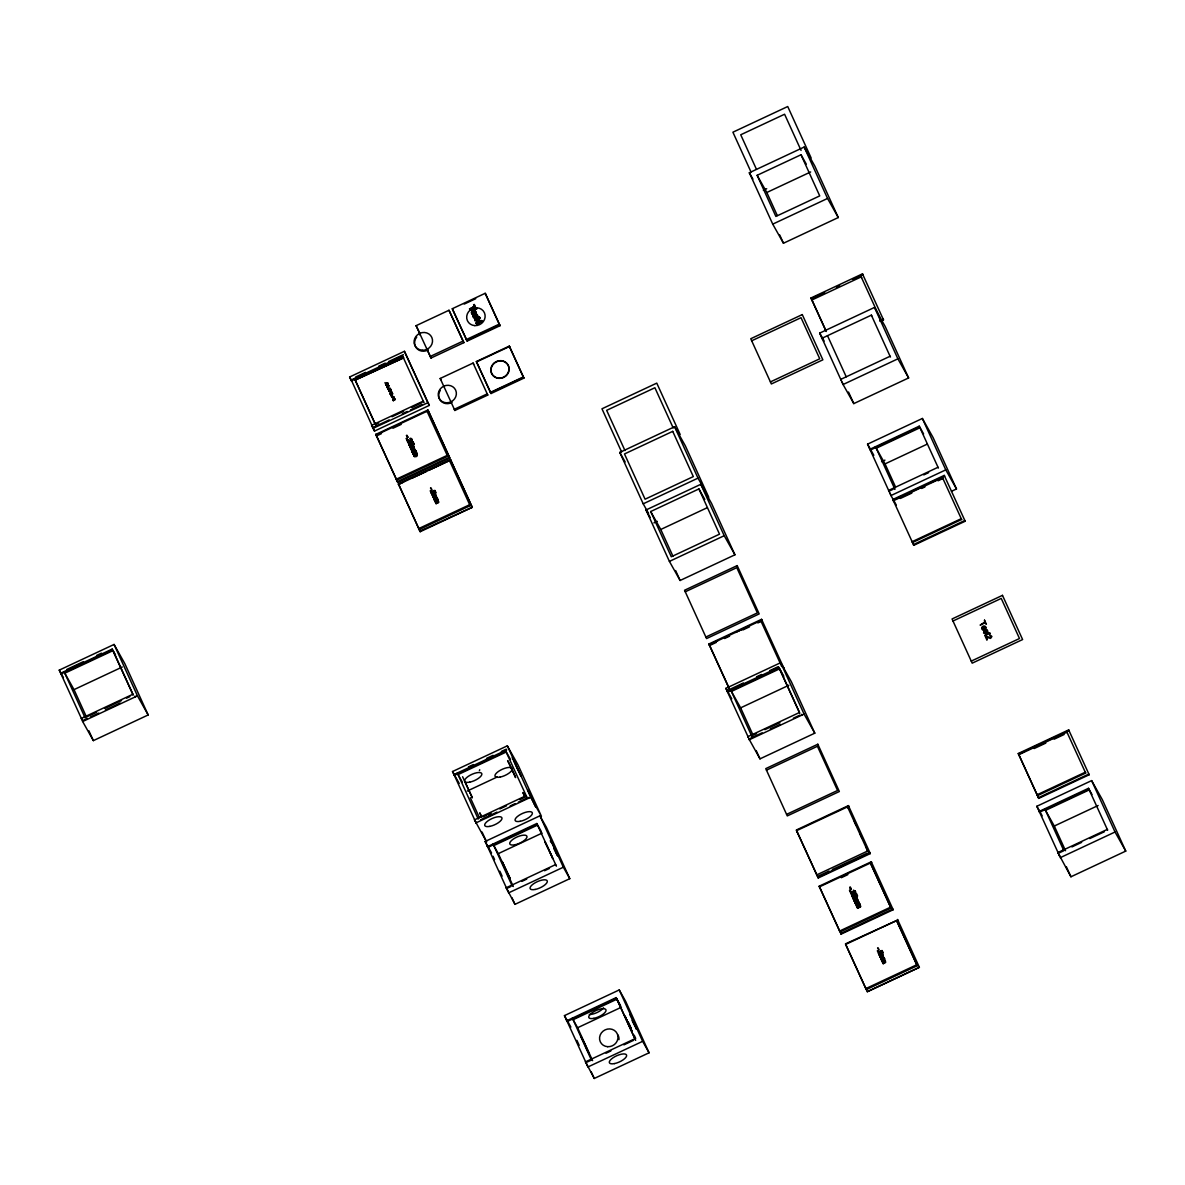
<?xml version="1.0" encoding="UTF-8"?>
<svg xmlns="http://www.w3.org/2000/svg" width="1185" height="1185" viewBox="0 0 1185 1185"><rect width="100%" height="100%" fill="white"/><g stroke="black" fill="none" stroke-linecap="round" stroke-linejoin="round"><path stroke-width="1.5" d="M984.898 635.53L985.861 636.108M854.978 891.446C855.052 892.868 849.541 892.838 855.096 892.379C856.651 889.491 854.696 895.949 851.971 892.749M474.607 319.609L475.215 321.076M885.032 960.739C885.328 960.028 886.499 960.931 882.277 961.672M880.248 957.228C883.58 955.214 883.684 955.228 883.136 957.85M435.236 495.567L435.073 496.796L436.243 497.063M435.473 495.923L436.036 496.678M437.28 499.996L434.954 501.196L435.384 502.055L438.272 501.522M882.366 955.554L880.025 956.754L880.455 957.613L883.358 957.08M884.336 960.072L882.055 961.213L882.484 962.057L885.388 961.524M416.527 453.707C415.313 449.633 420.245 457.943 414.306 456.551L413.846 455.647L416.335 454.447M859.51 904.688L859.643 903.607L860.665 906.703L857.451 907.962L859.969 907.251M416.542 454.833L417.179 453.87L416.083 452.863M414.217 448.715L410.928 449.248L413.935 448.285L413.965 446.745L414.439 449.011M435.636 495.952C436.006 494.323 438.45 499.67 434.095 499.24L433.666 498.381L435.784 497.389M435.902 496.367L436.465 497.493L433.888 498.855M437.665 500.396L438.065 501.136M437.087 501.24C438.006 498.974 440.331 503.566 435.917 503.299M857.807 900.807L857.407 898.897L858.355 901.637L855.363 903.281L854.903 902.363L857.392 901.163M857.599 901.548L855.111 902.748L858.118 901.296L857.14 899.578M883.018 956.369L883.817 957.85L881.21 959.243L880.781 958.398L882.899 957.391M474.785 319.254L479.333 317.032L480.236 317.847L478.844 318.498L480.236 317.847M474.992 319.639L479.333 317.032M985.09 635.027L988.438 632.805L990.334 633.234L985.964 635.293M387.865 386.043L388.517 388.043M414.054 448.226L414.957 449.9L411.995 451.485L411.536 450.581L414.024 449.382M437.932 500.811L438.761 502.247L436.124 503.684L435.695 502.84L437.813 501.833M857.229 900.022L854.296 901.03M860.117 905.873C856.607 904.214 862.502 905.384 859.762 906.88M411.343 442.716L412.898 442.746L411.343 442.716A1.718 1.6 -29.3 0 1 411.639 445.027A1.718 1.6 -29.3 0 1 409.121 445.145A1.718 1.6 -29.3 0 1 409.432 442.731L409.61 445.116L411.432 445.027L411.639 443.842L409.417 444.775L409.743 443.279M432.095 491.968C429.77 493.878 435.473 494.56 433.517 492.056M387.302 386.34L387.465 388.043M432.318 492.353L431.829 491.494L432.495 493.552L433.636 492.293M473.719 316.662C474.133 313.433 473.541 318.869 475.067 316.854A6.473 6.043 -29.3 0 0 474.992 316.217A12.946 12.072 -29.3 0 1 474.904 315.551L476.607 314.144A1.881 1.763 -29.3 0 1 476.948 317.047M414.158 449.811L411.758 450.952L414.75 449.515L413.832 447.841M853.111 895.06C851.156 895.845 854.37 898.704 855.111 896.215C855.229 895.342 852.104 898.408 852.815 894.527A1.718 1.6 -29.3 0 0 852.489 896.926A1.718 1.6 -29.3 0 0 854.992 896.823A1.718 1.6 -29.3 0 0 854.755 894.423L856.266 894.527L854.696 894.497M859.688 906.229L857.214 907.429L857.659 908.332M859.91 906.614L857.214 907.429M880.648 951.422A1.511 1.407 -29.3 0 1 880.855 953.525A1.511 1.407 -29.3 0 1 878.648 953.629A1.511 1.407 -29.3 0 1 878.929 951.496L879.107 953.644L880.707 953.569L880.855 952.473L878.885 953.273L879.211 951.985A1.511 1.407 -29.3 0 0 878.87 953.999A1.511 1.407 -29.3 0 0 881.077 953.91A1.511 1.407 -29.3 0 0 880.855 951.807C881.625 949.703 884.454 955.999 882.099 950.577L879.981 951.659M476.488 316.395L477.051 315.788L477.081 317.343A1.881 1.763 -29.3 0 0 476.77 314.618L475.496 314.677L475.111 315.936A12.946 12.072 -29.3 0 0 475.215 316.602A6.473 6.043 -29.3 0 1 475.289 317.165L474.089 317.343M388.265 387.688L388.339 386.636L387.273 387.673M411.462 441.072C413.965 438.761 407.033 441.353 410.454 441.027C414.439 438.494 411.091 443.397 408.499 440.924M473.526 313.981L472.193 313.151L472.889 311.24L472 312.884L474.37 315.788M884.84 961.894C886.336 963.153 886.38 960.324 883.018 963.316M885.047 962.279L883.018 963.227M474.4 313.107C476.251 311.818 474.948 311.077 473.452 311.018M856.237 899.474L856.799 898.704L854.044 900.496L854.503 901.415L857.57 900.496M394.635 399.671L394.99 398.96L394.812 400.071M412.958 447.634C415.787 446.478 407.61 450.537 413.135 448.048M858.844 904.866L859.125 903.799L856.607 906.095M475.6 319.535L478.103 318.365L475.881 319.891M434.88 495.834L432.925 496.752L433.354 497.596L435.176 496.752M437.132 500.662L435.162 501.581L436.939 500.84M392.028 395.968C393.687 393.701 390.946 396.901 391.243 394.546M416.602 455.47L415.965 454.655M880.988 958.872L883.077 957.88L880.988 958.783M389.406 391.317L390.665 391.509M389.613 391.702L390.872 391.406M392.22 397.508C393.82 395.834 393.924 399.108 393.168 397.064M416.75 454.077L413.447 454.684L412.987 453.766L415.742 452.018L413.239 454.314M435.058 496.234L433.132 497.122L434.91 496.382M856.444 899.845L854.267 900.881M883.98 960.309L885.165 961.139M416.172 455.025L414.083 456.166M416.113 325.668L448.996 310.263L463.898 342.628L431.014 358.033L416.113 325.668L419.934 333.681M499.64 324.912L466.757 340.317L452.285 308.722L485.183 293.302L486.028 294.843M464.224 304.086L475.733 298.694M749.335 172.743L804.156 147.059L814.865 166.152L838.269 217.551L783.463 243.236L772.738 224.143L749.335 172.743L752.919 179.098M473.57 304.708C478.74 305.552 461.75 312.884 474.341 306.397M474.874 307.463L469.823 309.344L474.874 307.463L476.281 308.855L474.222 304.397M801.016 154.761L819.724 195.895L775.879 216.425L757.156 175.306L801.016 154.761L806.274 164.137M474.652 307.078L476.281 308.855M351.456 380.844L351.027 380.074L402.544 355.944L402.974 356.7L351.456 380.844L349.619 376.993L404.426 351.308L429.325 405.389L374.519 431.073L372.742 427.622L389.184 419.92M476.37 320.231L481.599 320.617L482.058 321.52L478.503 323.179L481.836 321.135L476.37 320.231L477.599 322.838L476.074 323.075L477.599 322.838M355.678 376.993L365.543 372.371M378.696 366.209L385.273 363.128M388.561 361.573L403.359 354.641M479.14 319.135L478.636 318.113M477.999 322.172C483.717 318.795 477.422 325.09 477.274 320.557L480.473 321.017M355.174 380.059L403.611 357.855L355.174 380.059L375.764 425.296M477.673 323.09C474.741 325.268 478.547 321.964 478.207 324.172L478.503 323.179M478.814 323.875L478.207 324.172M763.377 190.281L766.695 188.726M757.156 175.306L766.813 192.488L810.658 171.958M430.155 356.507L463.039 341.102L463.898 342.628M500.07 325.682L499.211 324.157L466.327 339.562L467.186 341.087L500.07 325.682L485.598 294.073M387.762 384.562L386.221 385.273L385.614 384.029L387.732 383.036L388.043 384.429M385.717 384.281L387.732 383.036M385.821 384.414L387.939 383.422L388.339 384.281M385.895 384.651L388.058 383.659M385.999 384.903L387.643 384.31M386.814 386.443L389.035 385.821L386.917 386.814M389.035 385.821L388.162 385.94M388.073 389.45L389.258 389.376L387.954 389.184C390.443 386.325 392.635 391.776 389.035 391.465L390.576 390.754M389.287 388.873C390.383 387.821 389.376 391.168 389.509 389.258M388.162 389.569L390.295 388.576M389.717 389.821L389.035 388.991M391.154 390.472L390.443 389.658L391.139 390.991M388.813 391.08L390.354 390.369M388.917 391.228L390.458 390.502M389.554 391.539L391.406 391.154M390.991 391.657L390.68 390.991M392.442 393.968L391.509 392.013L392.694 393.85M389.939 393.538L392.146 393.316L390.265 394.19M390.058 393.805L391.924 392.931M390.146 393.924L392.028 393.05M392.368 397.73L394.012 396.96L393.287 396.782M393.39 397.553L393.746 396.782M393.479 397.686L392.279 397.479M473.082 363.069L487.761 395.064L454.877 410.469L440.198 378.474L473.082 363.069L473.733 364.21M523.503 377.348L490.62 392.753L476.37 361.529L509.254 346.124L509.906 347.264M393.524 400.678L393.079 399.7M476.592 361.914L509.476 346.509L523.933 378.104L491.049 393.524L490.412 392.368L523.296 376.963L523.933 378.104M772.738 224.143L827.545 198.458L838.269 217.551M429.325 405.389L427.829 402.722L373.023 428.392L371.616 425.311L423.134 401.167L423.563 401.937M378.652 422.971L375.334 424.541L374.904 423.771M391.968 416.75L403.596 411.284M411.921 407.388L421.904 402.722M402.337 413.758L407.27 411.447M410.558 409.906L422.067 404.515M375.838 434.391L427.904 409.995L428.289 410.677L449.811 457.958L397.745 482.354L375.838 434.391L397.745 482.354M428.289 410.677L376.06 435.073L376.534 435.932L381.466 433.621M392.99 428.229L401.211 424.378M406.366 435.502L407.892 437.25L406.944 435.221M406.055 438.539L407.196 439.22L406.707 438.228M408.736 442.849L407.758 440.716M414.246 444.227L413.476 444.094L414.246 444.227C406.337 435.532 413.698 447.175 410.677 442.76L413.254 442.064M409.832 446.834L413.195 445.264L413.624 446.123L413.535 447.041L410.291 447.752L409.832 446.834L410.291 447.752M410.084 447.367L413.417 445.634M414.335 452.003L415.742 451.989L412.602 452.818L412.143 451.9L415.505 450.33L416.498 452.24L415.505 450.33M412.35 452.285L415.713 450.7M412.38 452.433L414.128 451.618M447.634 456.269L396.664 480.147L396.175 479.288L447.16 455.41L447.634 456.269L427.03 411.195L427.518 412.054M397.36 481.688L449.441 457.292L449.811 457.958M398.353 483.835L450.418 459.439L472.267 507.313L420.201 531.709L398.353 483.835L399.064 485.376M398.516 484.428L449.5 460.55L450.033 461.498M403.552 482.117L398.678 484.413L420.201 531.709M411.699 478.31L426.333 471.452M429.592 469.927L450.744 460.017M826.212 331.489L810.955 297.983L862.473 273.853L862.902 274.609L852.933 279.29M810.955 297.983L811.384 298.753L824.686 292.517M836.314 287.066L839.647 285.511M861.658 277.705L861.199 276.89L811.873 300.012L812.317 300.812M430.481 488.101L431.858 489.701L430.984 487.879M430.199 490.783L430.659 491.701M751.69 340.791L801.03 317.684L819.739 358.803L770.413 381.911M436.065 492.856L434.999 490.56C432.762 489.849 432.94 492.99 432.732 491.183M434.88 495.019L432.599 495.952L432.169 495.108L435.132 493.715L435.873 495.315L435.132 493.715M87.305 718.451L82.372 720.761L82.802 721.517L59.25 670.132L114.056 644.447L124.78 663.556L148.169 714.955L93.363 740.625L82.654 721.532L137.46 695.862L148.169 714.955M432.169 495.108L435.339 494.101M66.953 669.362L83.394 661.66M96.548 655.483L101.48 653.172M112.175 649.084L60.657 673.213L61.087 673.984L112.605 649.839L112.175 649.084L133.194 695.077L132.764 694.306L81.247 718.451L81.676 719.221M436.909 499.463L434.628 500.411L434.199 499.552L437.161 498.174L437.976 499.714L437.161 498.174M84.624 716.762L64.805 673.198L113.034 650.609L115.537 655.083M434.421 500.026L437.369 498.544M819.679 333.118L874.5 307.433L885.21 326.527L908.614 377.941L853.792 403.611L843.083 384.518L819.679 333.118L824.153 341.073M871.775 315.906L871.36 315.151L822.02 338.258L822.449 339.014M64.805 673.198L74.018 689.626L122.248 667.022M470.149 505.714L419.179 529.591L418.646 528.629L469.615 504.751L470.149 505.714L449.5 460.55M419.875 531.132L472.267 507.313M879.744 320.646L883.062 319.091L883.492 319.846L880.174 321.402M648.55 513.372L643.203 503.818L619.799 452.418L674.606 426.733L685.33 445.827L708.719 497.241L698.009 478.133L674.606 426.733M96.607 712.215L84.965 717.68L84.535 716.91M104.917 708.319L121.551 700.528M126.543 698.187L129.861 696.632M90.593 716.91L98.814 713.059M105.391 709.978L120.189 703.046M890.498 357.026L890.068 356.27L840.743 379.378L841.172 380.148M843.083 384.518L897.889 358.833L908.614 377.941M643.203 503.818L698.009 478.133M646.003 509.98L700.809 484.309L711.533 503.403L734.937 554.802L680.116 580.487L669.407 561.394L646.003 509.98L650.209 517.46M698.928 488.931L719.517 534.168L671.288 556.757L650.698 511.535L698.928 488.931L704.808 499.403M653.913 522.911L657.231 521.356M650.698 511.535L660.771 529.473L707.341 507.654M896.319 505.091L890.972 495.552L867.568 444.153L922.374 418.468L933.084 437.561L956.488 488.961L951.511 491.301M919.234 426.17L869.908 449.293L870.338 450.048L919.664 426.941L919.234 426.17L938.387 468.06M894.956 489.375L876.248 448.241L920.093 427.696L923.604 433.962M881.61 461.691L884.928 460.135M669.407 561.394L724.213 535.709L734.937 554.802M876.248 448.241L885.032 463.898L927.248 444.123M937.957 467.305L888.631 490.412L889.046 491.168L893.164 489.242M923.767 474.904L928.64 472.622M685.271 591.789L736.789 567.659L757.378 612.897L705.86 637.026M890.972 495.552L945.778 469.867L956.488 488.961M944.223 475.407L965.168 521.237L913.783 545.307L892.838 499.477L944.223 475.407L944.623 476.118L929.707 483.11M901.533 496.322L893.238 500.203L892.838 499.477M909.813 492.427L921.426 486.991M938.046 480.799L942.964 478.488L942.534 477.703L893.327 500.751L893.771 501.536M900.333 498.47L911.813 493.093M921.649 488.472L924.937 486.946M961.628 519.489L912.435 542.537L911.991 541.752L961.198 518.704L961.628 519.489L942.534 477.703M716.288 642.403L709.637 645.514L708.941 643.973L761.555 619.325L761.985 620.081M757.837 622.94L761.17 621.384L760.74 620.614L709.208 644.758L729.042 688.307M709.371 644.744L717.592 640.892M735.678 632.42L747.187 627.028M724.598 638.508L729.59 636.167M742.876 629.946L749.527 626.835M453.929 774.605L505.447 750.46L505.876 751.231L454.344 775.36L452.522 771.524L507.328 745.839L518.038 764.932L541.441 816.346L530.732 797.238L507.328 745.839M468.445 766.888L473.378 764.577M486.531 758.415L493.108 755.334M501.329 751.483L506.262 749.172L506.691 749.942M478.236 819.057L458.062 774.59L506.306 752.001L510.483 759.452M467.29 791.017L497.226 776.99M749.424 739.751L725.872 688.352L780.678 662.682L791.387 681.775L814.791 733.174L759.985 758.859L748.994 738.981M743.439 682.96L726.997 690.662L727.708 692.203L779.226 668.059L778.797 667.303L727.279 691.433M756.593 676.798L761.525 674.487M769.746 670.636L777.967 666.785M752.016 736.655L731.426 691.433L779.656 668.829L783.833 676.294M482.102 832.063L486.635 842.017L474.518 819.842L526.036 795.698L526.466 796.468L519.815 799.579M483.213 816.732L486.546 815.162M499.848 808.925L506.499 805.815M480.577 819.827L497.019 812.125M510.172 805.963L515.105 803.652M518.393 802.112L526.614 798.26M475.911 822.923L530.732 797.238M731.426 691.433L740.64 707.845L788.869 685.256M953.007 621.014L1001.236 598.425L1019.485 638.522L971.256 661.111M487.479 846.623L536.805 823.516L537.235 824.286L487.909 847.394L485.139 841.483L539.945 815.813L546.374 827.263L569.778 878.678L514.971 904.348L506.202 887.758L555.528 864.635L555.958 865.405M511.787 885.062L493.819 845.586L537.664 825.041L541.264 831.455M493.819 845.586L498.322 853.615L542.167 833.07M799.816 713.296L799.386 712.541L747.868 736.67L748.298 737.44M753.245 735.115L756.578 733.559M764.888 729.664L779.849 722.657M750.638 738.211L762.148 732.819M770.369 728.968L780.234 724.346M793.387 718.184L799.964 715.103M749.275 739.766L804.082 714.081L814.791 733.174M510.735 886.587L506.617 888.513L506.202 887.758M521.844 881.388L526.718 879.092M544.582 870.723L549.455 868.442M766.458 770.161L817.428 746.283L837.558 790.484L786.588 814.376M508.528 892.897L563.349 867.213L569.778 878.678M848.401 805.622L870.308 853.585L818.242 877.981L796.335 830.018L848.401 805.622L848.786 806.289L796.557 830.7L817.531 876.441L829.041 871.049M1068.677 729.886L1089.178 774.753L1038.741 798.379L1018.256 753.512L1068.677 729.886L1069.048 730.553L1065.789 732.078M1018.256 753.512L1018.626 754.178L1025.129 751.127M1028.387 749.601L1039.763 744.269M1043.022 742.743L1057.657 735.885M1067.418 732.967L1066.959 732.152L1018.73 754.756L1019.189 755.556M1034.149 748.55L1045.792 743.099M1054.117 739.203L1064.086 734.522M816.687 874.915L867.657 851.023L868.516 852.563M832.344 869.509L866.872 853.333M871.271 861.791L893.179 909.739L841.098 934.135L819.205 886.187L871.271 861.791L871.642 862.458L819.428 886.869L840.032 931.928L891.001 908.051L870.397 862.976L891.001 908.051M841.276 877.715L847.853 874.634M564.445 1015.619L619.251 989.934L625.68 1001.399L649.069 1052.798L594.263 1078.468L585.494 1061.879L634.819 1038.771L635.249 1039.526L616.111 997.637L566.771 1020.759L564.445 1015.619L570.874 1027.069M1085.667 773.064L1037.438 795.653L1036.979 794.839L1085.208 772.25L1085.667 773.064L1066.959 732.152M1038.371 797.712L1088.793 774.086L1089.178 774.753M849.734 887.284L851.26 889.031L850.297 887.017M850.474 888.928L851.26 889.031M585.494 1061.879L585.923 1062.634L591.404 1060.071L573.11 1019.707L616.97 999.177L620.57 1005.591M849.423 890.32L850.563 891.001L850.075 890.009M1039.601 812.184L1036.831 806.289L1091.637 780.604L1102.346 799.697L1125.75 851.097L1070.944 876.781L1057.879 852.548L1107.22 829.441L1107.649 830.196L1088.497 788.306L1039.171 811.429L1039.601 812.184L1088.926 789.077L1088.497 788.306M852.089 894.645L851.126 892.512M857.599 896.008L856.399 893.46L853.822 894.157L854.874 895.475L854.015 894.69M573.11 1019.707L577.613 1027.736L621.458 1007.191M855.407 898.719L853.659 899.533L853.2 898.615L856.562 897.045C858.592 899.474 855.348 898.2 856.192 898.112M853.437 899.148L856.77 897.43M1063.478 849.867L1045.511 810.377L1089.356 789.847L1091.992 794.542M858.873 902.111L859.11 903.799L855.955 904.599L855.511 903.681L858.873 902.111L859.643 903.637L855.748 904.214M855.718 904.066L859.081 902.496M858.829 905.533L856.814 906.481L856.355 905.562L858.547 904.54M1045.511 810.377L1054.294 826.034L1098.139 805.504M839.543 931.069L890.513 907.192M606.024 1053.228L610.897 1050.947M623.888 1044.859L633.634 1040.297M897.534 919.456L919.382 967.315L867.316 991.712L845.468 943.853L897.86 920.034M845.631 944.43L896.601 920.552L917.264 965.716L866.294 989.594L845.631 944.43L846.164 945.393M587.834 1067.018L642.64 1041.334L649.069 1052.798M1059.686 852.667L1063.789 850.741L1063.36 849.986M1071.921 846.934L1081.653 842.372M1089.785 838.565L1104.39 831.722M1060.219 857.688L1115.041 832.003L1125.75 851.097M877.581 948.119L878.959 949.703L878.085 947.881M877.315 950.785L877.774 951.703M881.788 951.185L883.18 952.858M881.981 955.021L879.714 955.969L879.285 955.11L882.232 953.732L882.973 955.288L882.232 953.732M879.492 955.584L882.455 954.103M884.01 959.48L881.744 960.413L881.314 959.569C885.017 956.088 885.447 961.879 884.262 958.176M881.521 960.028L884.484 958.561M885.254 962.753L883.225 963.701L882.81 962.857L884.662 961.983M865.746 988.646L916.731 964.768L917.264 965.716M411.343 441.146L408.233 440.524M883.136 956.695L882.173 956.799M410.425 439.354L411.61 439.62L410.217 438.983L410.884 438.272L412.217 439.561L410.025 438.406M853.57 890.764C855.17 889.52 857.466 894.038 851.808 892.69M853.792 891.15L853.378 890.187M393.998 398.427L394.99 399.093L394.25 398.797M853.6 890.572L855.348 890.942M432.94 491.568L434.999 490.56M854.044 894.542L856.399 893.46M433.488 491.479L434.895 491.553L433.488 491.479A1.511 1.407 -29.3 0 1 433.754 493.523A1.511 1.407 -29.3 0 1 431.547 493.612A1.511 1.407 -29.3 0 1 431.829 491.494M880.81 951.866L882.01 951.555M881.773 954.651L881.24 955.243M883.803 959.095L883.269 959.702M436.687 499.092L436.169 499.685M434.658 494.634L434.14 495.241M391.302 395.746L392.25 396.679M410.839 443.294L410.469 442.375M413.15 446.345C415.298 447.041 411.802 445.204 412.039 446.938M477.274 320.557L480.68 321.402M394.012 399.434L394.324 399.834M476.222 314.677L477.022 315.743L476.488 315.077M986.527 630.45L987.179 632.731M851.541 892.29L852.371 892.631M986.912 629.931L985.209 631.324A12.946 12.072 -29.3 0 0 985.298 631.99A6.473 6.043 -29.3 0 1 985.372 632.553L984.172 632.731M988.053 637.115L991.045 637.337L989.875 634.893L991.904 636.493L990.601 638.389L987.342 637.56A2.933 2.74 -29.3 0 0 986.557 637.323L986.972 640.137L985.431 636.745M416.231 453.351L415.402 453.781M391.198 390.769L389.954 388.576M390.857 395.509C393.761 394.131 390.22 393.553 391.065 395.923M392.65 396.545L392.309 396.086M557.528 855.955L557.498 855.481M625.058 1015.96L625.102 1016.612M464.757 781.389L472.371 797.846L462.609 776.738M879.922 318.024L880.366 318.824L861.199 276.89M965.168 521.237L964.768 520.511L913.368 544.596L913.783 545.307M821.516 336.97L821.946 337.725M842.105 382.192L842.535 382.962M875.389 446.715L875.819 447.486M894.112 487.835L894.542 488.605M867.568 444.153L873.819 455.292M869.405 447.989L869.834 448.759M889.994 493.227L890.424 493.997M1044.652 808.851L1045.081 809.622M1036.831 806.289L1042.178 815.828M1038.653 810.125L1059.671 856.133L1059.257 855.363M1057.879 852.548L1058.309 853.304M783.552 667.644L783.981 668.414L761.555 619.325M781.33 665.851L781.759 666.622M801.608 714.333L802.038 715.088M848.386 808.348L847.527 806.822L867.657 851.023M870.308 853.585L869.938 852.919L817.872 877.315L818.242 877.981M893.179 909.739L892.794 909.073L840.728 933.469L841.098 934.135M919.382 967.315L867.316 991.712M619.799 452.418L625.162 461.957M852.815 894.527L853.333 895.445M850.563 891.001L849.912 891.313M850.237 892.024L851.541 894.897M882.099 950.577L879.833 951.185M878.944 951.511L879.418 952.37M730.567 689.892L730.997 690.662M725.872 688.352L731.752 698.824M751.157 735.13L751.586 735.9M796.557 830.7L797.416 832.226M819.205 886.187L819.901 887.728M477.614 317.269L478.044 318.113M474.148 314.025L472.889 311.24M452.285 308.722L467.186 341.087M476.37 361.529L491.049 393.524M487.761 395.064L487.124 393.909L454.24 409.314L454.877 410.469M440.198 378.474L440.835 379.63M386.414 382.666L386.621 383.051M388.087 386.962L388.25 387.376M388.147 387.732L387.658 386.666M391.687 394.842L391.835 395.272M392.679 399.478L393.272 400.782M407.892 437.25L407.329 437.517M409.447 442.731L409.966 443.649M407.196 439.22L406.544 439.517M406.87 440.242L408.188 443.116M435.532 497.522L436.124 498.292M354.315 378.533L354.745 379.304M349.619 376.993L351.175 380.059M371.616 425.311L372.046 426.082M528.258 797.49L528.688 798.26M616.111 997.637L616.541 998.407L567.2 1021.514L566.771 1020.759M457.217 773.064L457.632 773.82M458.062 774.59L462.254 782.056M452.522 771.524L459.232 783.492M454.077 774.59L453.648 773.82L476.074 822.908L475.644 822.138M492.96 844.061L493.39 844.831M511.683 885.18L512.098 885.95M474.518 819.842L474.948 820.598M485.139 841.483L491.568 852.948M487.168 845.586L486.739 844.816L508.217 891.846L507.787 891.09M572.266 1018.182L572.681 1018.952M566.46 1019.707L566.03 1018.952L587.523 1065.982L587.093 1065.211M134.986 696.099L135.416 696.869M63.946 671.673L64.375 672.443M59.25 670.132L63.442 677.613M632.138 1031.602L631.442 1030.254M519.637 773.598C525.933 785.966 508.158 747.913 513.238 759.926M534.953 805.533L535.901 807.178L527.932 790.188L534.672 805M550.492 840.461L551.306 842.031M557.024 855.052L556.224 853.467M629.798 1014.582L630.613 1016.167M636.33 1029.172L635.827 1028.195M508.854 762.784L507.624 760.607L515.593 777.597L513.905 773.464M625.65 1017.085L626.228 1018.211M519.371 773.079L514.957 763.792M524.466 795.313L522.941 792.528L524.629 796.676M631.146 1029.647L625.31 1017.1M551.632 842.698L552.373 844.209M555.883 852.8L555.158 851.289M509.491 764.044L510.231 765.554M630.938 1016.834L631.679 1018.345M635.19 1026.936L634.449 1025.425M481.91 816.969L479.747 812.806L481.391 816.924M626.909 1019.618L627.295 1020.389M552.773 845.024L553.573 846.727M554.758 850.474L553.958 848.786M632.064 1019.159L634.39 1024.107M510.617 766.369L513.594 772.768M634.064 1024.61L633.249 1022.907M548.166 848.208L544.819 841.617L552.743 858.592L551.899 856.385M628.08 1022.048L628.494 1022.907M548.581 849.067L549.366 850.756M553.973 847.571L557.335 855.066M632.849 1022.062L632.094 1020.418M629.279 1024.581L629.65 1025.395M549.736 851.556L550.433 853.052M811.118 157.931L787.729 106.531L732.908 132.202L751.023 172.003M862.473 273.853L883.492 319.846M804.156 147.059L827.545 198.458M1091.637 780.604L1115.041 832.003M874.5 307.433L897.889 358.833M801.06 150.421L784.588 114.234L740.729 134.779L756.46 169.322M922.374 418.468L945.778 469.867M871.36 315.151L890.068 356.27M984.468 629.798C983.076 624.139 981.076 629.176 983.831 630.064M766.813 192.488L777.286 215.522M1054.294 826.034L1065.522 850.712M811.384 298.753L825.871 330.585M1018.626 754.178L1038.741 798.379M827.5 335.681L846.223 376.815M885.032 463.898L895.519 486.931M779.686 234.941L783.463 243.236M1066.411 866.827L1070.944 876.781M848.519 392.013L853.792 403.611M680.175 434.525L656.771 383.125L601.965 408.795L621.592 451.915M700.809 484.309L724.213 535.709M854.355 821.442L855.837 824.716M860.31 834.551L861.806 837.825M866.279 847.645L867.761 850.919M780.678 662.682L804.082 714.081M673.198 427.948L654.89 387.747L606.661 410.336L624.969 450.552M760.74 620.614L780.989 664.933M896.601 920.552L916.731 964.768M779.656 668.829L799.475 712.392M778.797 667.303L799.386 712.541M856.059 894.142L857.066 896.26M856.562 897.045L856.992 897.904M849.941 887.669L850.697 889.313M877.878 950.518L878.337 951.437M879.285 955.11L879.714 955.969M880.025 956.754L880.455 957.613M880.781 958.398L881.21 959.243M881.314 959.569L881.744 960.413M882.055 961.213L882.484 962.057M882.81 962.857L883.225 963.701M853.2 898.615L853.659 899.533M854.044 900.496L854.503 901.415M854.903 902.363L855.363 903.281M855.511 903.681L855.955 904.599M856.355 905.562L856.814 906.481M660.771 529.473L672.976 556.283M740.64 707.845L752.831 734.656M675.598 570.533L680.116 580.487M708.941 643.973L729.086 688.055M756.208 750.564L759.985 758.859M485.183 293.302L499.211 324.157M509.254 346.124L523.296 376.963M481.599 320.617L482.058 321.52M473.793 305.078L474.563 306.782M478.133 317.032L478.562 317.876M478.103 318.365L478.607 319.372M473.674 311.403L474.622 313.477M477.481 320.942L478.222 322.557M469.512 308.663L470.03 309.715M476.074 323.075L476.577 324.083M448.996 310.263L463.039 341.102M426.585 348.286L431.014 358.033M404.426 351.308L427.829 402.722M427.904 409.995L449.441 457.292M450.418 459.439L471.956 506.736M402.544 355.944L423.993 402.707M390.072 388.191L390.694 389.539M391.761 391.894L392.487 393.464M413.047 441.679L414.024 443.842M412.691 442.36L413.698 444.479M434.688 491.168L435.591 493.078M385.614 384.029L386.221 385.273M413.195 445.264L413.624 446.123M430.777 490.516L431.236 491.434M432.925 496.752L433.354 497.596M433.666 498.381L434.095 499.24M434.199 499.552L434.628 500.411M434.954 501.196L435.384 502.055M435.695 502.84L436.124 503.684M410.691 448.715L411.151 449.619M411.536 450.581L411.995 451.485M412.143 451.9L412.602 452.818M412.987 453.766L413.447 454.684M413.846 455.647L414.306 456.551M355.381 380.444L375.215 424.008M351.115 379.659L374.519 431.073M619.251 989.934L642.64 1041.334M539.945 815.813L563.349 867.213M505.447 750.46L526.895 797.224M628.198 1021.988L631.205 1028.58M634.197 1035.157L635.693 1038.445M616.97 999.177L635.678 1040.297M536.805 823.516L556.387 866.161M577.613 1027.736L592.589 1060.634M498.322 853.615L513.283 886.513M470.326 797.712L479.481 817.813M493.078 856.266L494.589 859.584M499.863 871.182L502.129 876.159M511.95 897.712L514.971 904.348M576.902 1040.341L579.169 1045.318M591.241 1071.847L594.263 1078.468M114.056 644.447L137.46 695.862M113.034 650.609L132.853 694.173M74.018 689.626L86.224 716.436M88.831 730.686L93.363 740.625M634.73 1024.832L636.641 1029.202M630.346 1026.891L630.968 1028.299M550.744 853.763L551.647 855.777M514.32 762.399L513.727 761.066M385.303 383.362L384.977 382.607M550.877 842.076L550.388 840.92M631.827 1030.224L632.257 1031.246M984.024 632.434L984.068 630.613L983.594 632.953L985.698 633.575L985.95 631.101M473.319 313.595C471.66 316.528 476.311 320.854 475.644 315.403M853.822 894.157L854.207 895.075M475.866 315.773C477.348 320.202 470.875 318.039 473.763 314.84A2.207 2.059 -29.3 0 1 471.808 311.981A2.207 2.059 -29.3 0 1 475.348 311.137A2.207 2.059 -29.3 0 1 474.667 314.573M617.889 1034.875A9.391 8.754 -29.3 0 1 618.97 1039.675M603.55 1007.813A9.391 3.377 -24.5 0 1 589.33 1014.478M488.042 814.791A9.391 3.377 -24.5 0 1 491.138 813.34M479.718 769.746A9.391 3.377 -24.5 0 1 479.407 770.591M854.963 894.808A1.718 1.6 -29.3 0 1 855.215 897.193A1.718 1.6 -29.3 0 1 852.696 897.312A1.718 1.6 -29.3 0 1 853.007 894.897M850.667 891.831A3.422 3.185 -29.3 0 1 852.356 892.453M850.46 891.461A3.422 3.185 -29.3 0 1 852.133 892.083M411.595 443.027A1.718 1.6 -29.3 0 1 411.847 445.412A1.718 1.6 -29.3 0 1 409.329 445.53A1.718 1.6 -29.3 0 1 409.654 443.101M407.299 440.05A3.422 3.185 -29.3 0 1 408.988 440.672M407.092 439.665A3.422 3.185 -29.3 0 1 408.781 440.287M433.754 491.79A1.511 1.407 -29.3 0 1 433.962 493.893A1.511 1.407 -29.3 0 1 431.755 493.997A1.511 1.407 -29.3 0 1 432.036 491.864M452.092 402.352A9.228 8.606 -29.3 0 1 440.213 390.487M428.215 349.901A9.391 8.754 -29.3 0 1 416.705 337.073M419.46 334.748A9.391 8.754 -29.3 0 1 420.201 334.363M473.526 314.425A2.207 2.059 -29.3 0 1 471.6 311.611A2.207 2.059 -29.3 0 1 475.126 310.751A2.207 2.059 -29.3 0 1 474.444 314.203M471.067 310.085A9.391 8.754 -29.3 0 1 476.859 308.293M472.83 309.7A9.391 8.754 -29.3 0 1 477.125 308.767M983.831 630.198A2.207 2.059 -29.3 0 1 981.906 627.383A2.207 2.059 -29.3 0 1 985.446 626.524A2.207 2.059 -29.3 0 1 984.765 629.976M986.853 630.02A1.881 1.763 -29.3 0 1 987.268 632.82M985.431 636.523A4.029 3.762 -29.3 0 1 987.92 637.263M985.49 627.739C984.913 630.672 983.298 624.391 985.49 627.739M502.159 861.569L510.128 878.559L502.203 861.584M580.843 1035.971L588.812 1052.976L580.887 1036.001M802.275 314.588L750.757 338.732L771.346 383.97L822.864 359.825L802.275 314.588M672.725 431.355L624.495 453.959L645.084 499.196L693.314 476.592L672.725 431.355M737.188 565.6L684.56 590.249L706.556 638.567L759.185 613.919L737.188 565.6M1002.48 595.344L952.059 618.97L972.189 663.17L1022.611 639.544L1002.48 595.344M984.528 620.17L984.646 622.169L980.128 625.117L984.957 622.851L986.379 624.243L984.528 620.17M817.828 744.224L765.762 768.621L787.284 815.917L839.35 791.521L817.828 744.224M607.668 1046.696A9.391 8.754 -29.3 0 0 617.281 1033.824A9.391 8.754 -29.3 0 0 601.387 1032.905A9.391 8.754 -29.3 0 0 607.668 1046.696M593.863 1018.359A9.391 3.377 -24.5 0 0 606.009 1009.946A9.391 3.377 -24.5 0 0 592.322 1012.627A9.391 3.377 -24.5 0 0 593.863 1018.359M614.452 1063.597A9.391 3.377 -24.5 0 0 626.598 1055.183A9.391 3.377 -24.5 0 0 612.912 1057.864A9.391 3.377 -24.5 0 0 614.452 1063.597M535.146 889.461A9.391 3.377 -24.5 0 0 547.292 881.047A9.391 3.377 -24.5 0 0 533.606 883.743A9.391 3.377 -24.5 0 0 535.146 889.461M514.823 844.801A9.391 3.377 -24.5 0 0 526.969 836.403A9.391 3.377 -24.5 0 0 513.283 839.084A9.391 3.377 -24.5 0 0 514.823 844.801M520.2 821.309A9.391 3.377 -24.5 0 0 532.346 812.895A9.391 3.377 -24.5 0 0 518.66 815.576A9.391 3.377 -24.5 0 0 520.2 821.309M489.82 826.375A9.391 3.377 -24.5 0 0 501.966 817.961A9.391 3.377 -24.5 0 0 488.279 820.642A9.391 3.377 -24.5 0 0 489.82 826.375M469.704 782.159A9.391 3.377 -24.5 0 0 481.836 773.761A9.391 3.377 -24.5 0 0 468.149 776.442A9.391 3.377 -24.5 0 0 469.704 782.159M500.085 777.093A9.391 3.377 -24.5 0 0 512.216 768.68A9.391 3.377 -24.5 0 0 498.529 771.376A9.391 3.377 -24.5 0 0 500.085 777.093M498.959 378.37A9.228 8.606 -29.3 0 0 508.409 365.706A9.228 8.606 -29.3 0 0 492.782 364.802A9.228 8.606 -29.3 0 0 498.959 378.37M498.826 378.133A9.228 8.606 -29.3 0 0 508.276 365.469A9.228 8.606 -29.3 0 0 492.649 364.565A9.228 8.606 -29.3 0 0 498.826 378.133M446.212 402.781A9.228 8.606 -29.3 0 0 455.662 390.132A9.228 8.606 -29.3 0 0 440.035 389.213A9.228 8.606 -29.3 0 0 446.212 402.781M422.186 350.256A9.391 8.754 -29.3 0 0 431.799 337.384A9.391 8.754 -29.3 0 0 415.905 336.466A9.391 8.754 -29.3 0 0 422.186 350.256M474.8 325.608A9.391 8.754 -29.3 0 0 484.413 312.736A9.391 8.754 -29.3 0 0 468.519 311.803A9.391 8.754 -29.3 0 0 474.8 325.608"/></g></svg>
